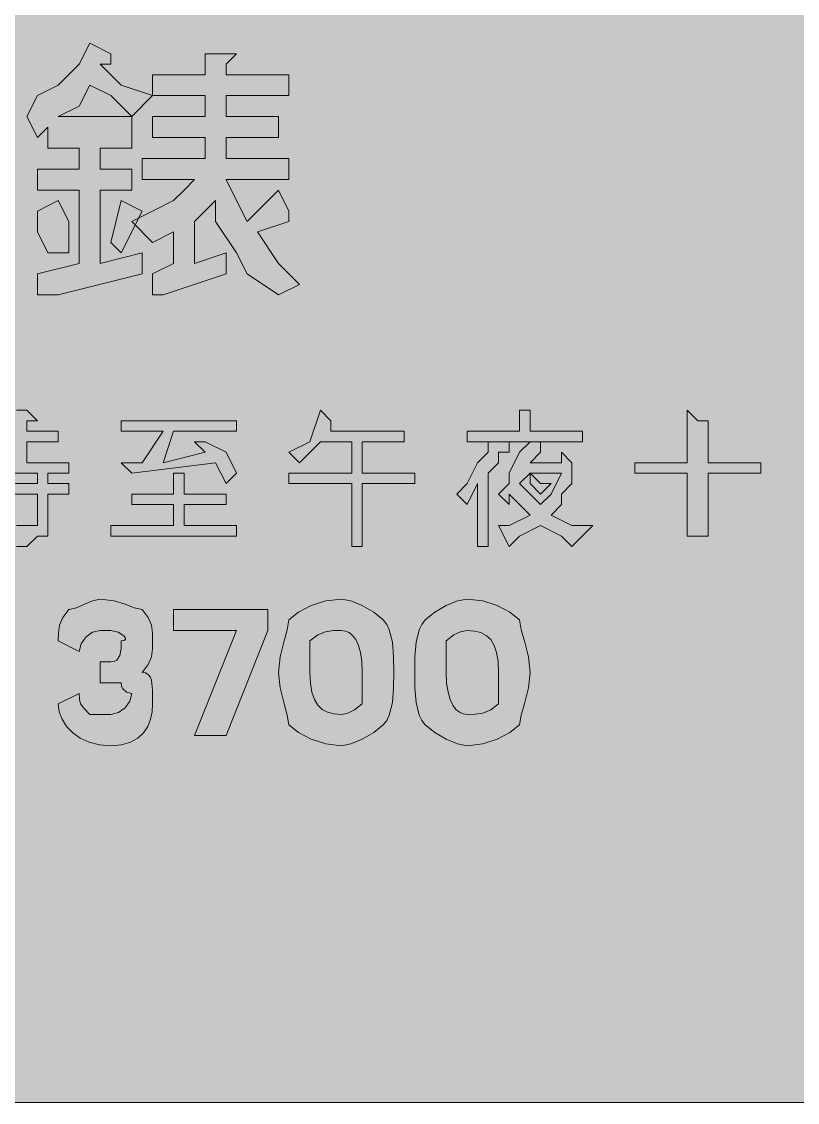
# Model space of a CAD drawing. Header units: metres. Extents: x 9 to 558, y 12 to 259.
# Drawn here: x 365 to 453.8, y 12.2 to 135.9 of the extents above; entities that cross this region are included whole.
import ezdxf

# ---------------------------------------------------------------- set-up
doc = ezdxf.new("R2010")
doc.units = ezdxf.units.M
doc.layers.add('FILL_BLACK_000000', color=7, linetype='Continuous', true_color=0x000000)
doc.layers.add('FILL_YELLOW_FFFF00', color=7, linetype='Continuous', true_color=0xffff00)

msp = doc.modelspace()

# ---------------------------------------------------------------- hatches: boundary and pattern name
at = {"layer": 'FILL_BLACK_000000', "true_color": 0x000000}
h = msp.add_hatch(color=7, dxfattribs=at)
h.dxf.hatch_style = 1
h.paths.add_polyline_path([(374.01, 121.44), (374.01, 119.04), (377.61, 119.04), (377.61, 116.64), (374.01, 116.64), (374.01, 108.24), (378.81, 109.44), (378.81, 107.04), (369.21, 104.64), (368.01, 104.64), (366.81, 104.64), (366.81, 107.04), (371.61, 108.24), (371.61, 116.64), (366.81, 116.64), (366.81, 119.04), (371.61, 119.04), (371.61, 121.44), (368.01, 121.44), (368.01, 123.84), (366.81, 122.64), (365.61, 125.04), (366.81, 127.44), (369.21, 128.64), (371.61, 131.04), (372.81, 133.44), (375.21, 132.24), (375.21, 131.04), (374.01, 131.04), (376.41, 128.64), (380.01, 127.44), (377.61, 125.04), (377.61, 121.44), (374.01, 121.44)])
h.paths.add_polyline_path([(375.21, 127.44), (372.81, 128.64), (371.61, 126.24), (369.21, 125.04), (377.61, 125.04), (375.21, 127.44)], flags=16)
h = msp.add_hatch(color=7, dxfattribs=at)
h.dxf.hatch_style = 1
h.paths.add_polyline_path([(386.01, 129.84), (386.01, 132.24), (388.41, 132.24), (389.61, 132.24), (388.41, 131.04), (388.41, 129.84), (395.61, 129.84), (395.61, 127.44), (388.41, 127.44), (388.41, 125.04), (394.41, 125.04), (394.41, 122.64), (388.41, 122.64), (388.41, 120.24), (395.61, 120.24), (395.61, 117.84), (388.41, 117.84), (389.61, 115.44), (390.81, 113.04), (394.41, 116.64), (395.61, 114.24), (395.61, 113.04), (392.01, 111.84), (394.41, 108.24), (396.81, 105.84), (394.41, 104.64), (390.81, 107.04), (389.61, 109.44), (387.21, 113.04), (387.21, 115.44), (384.81, 113.04), (384.81, 108.24), (388.41, 109.44), (388.41, 107.04), (381.21, 104.64), (380.01, 104.64), (380.01, 107.04), (382.41, 108.24), (382.41, 111.84), (380.01, 110.64), (377.61, 113.04), (380.01, 114.24), (382.41, 115.44), (383.61, 116.64), (384.81, 117.84), (378.81, 117.84), (378.81, 120.24), (386.01, 120.24), (386.01, 122.64), (380.01, 122.64), (380.01, 125.04), (386.01, 125.04), (386.01, 127.44), (380.01, 127.44), (380.01, 129.84), (386.01, 129.84)])
h = msp.add_hatch(color=7, dxfattribs=at)
h.dxf.hatch_style = 1
h.paths.add_polyline_path([(370.41, 113.04), (370.41, 109.44), (368.01, 109.44), (366.81, 111.84), (366.81, 114.24), (369.21, 115.44), (370.41, 113.04)])
h = msp.add_hatch(color=7, dxfattribs=at)
h.dxf.hatch_style = 1
h.paths.add_polyline_path([(376.41, 115.44), (378.81, 114.24), (376.41, 109.44), (375.21, 110.64), (376.41, 115.44)])
h = msp.add_hatch(color=7, dxfattribs=at)
h.dxf.hatch_style = 1
h.paths.add_polyline_path([(364.41, 87.84), (362.01, 87.84), (362.01, 89.04), (364.41, 89.04), (364.41, 91.44), (365.61, 91.44), (366.81, 90.24), (365.61, 90.24), (365.61, 89.04), (369.21, 89.04), (369.21, 87.84), (365.61, 87.84), (365.61, 85.44), (370.41, 85.44), (370.41, 84.24), (368.01, 84.24), (368.01, 83.04), (370.41, 83.04), (370.41, 81.84), (368.01, 81.84), (368.01, 78.24), (368.01, 77.04), (366.81, 77.04), (365.61, 75.84), (364.41, 75.84), (364.41, 78.24), (365.61, 78.24), (366.81, 78.24), (366.81, 81.84), (360.81, 81.84), (360.81, 83.04), (366.81, 83.04), (366.81, 84.24), (360.81, 84.24), (360.81, 85.44), (364.41, 85.44), (364.41, 87.84)])
h = msp.add_hatch(color=7, dxfattribs=at)
h.dxf.hatch_style = 1
h.paths.add_polyline_path([(408.81, 89.04), (408.81, 87.84), (404.01, 87.84), (404.01, 84.24), (410.01, 84.24), (410.01, 83.04), (404.01, 83.04), (404.01, 75.84), (402.81, 75.84), (402.81, 83.04), (395.61, 83.04), (395.61, 84.24), (402.81, 84.24), (402.81, 87.84), (399.21, 87.84), (396.81, 85.44), (395.61, 86.64), (398.01, 87.84), (399.21, 91.44), (400.41, 90.24), (400.41, 89.04), (408.81, 89.04)])
h = msp.add_hatch(color=7, dxfattribs=at)
h.dxf.hatch_style = 1
h.paths.add_polyline_path([(422.01, 89.04), (422.01, 91.44), (423.21, 91.44), (423.21, 90.24), (423.21, 89.04), (429.21, 89.04), (429.21, 87.84), (416.01, 87.84), (416.01, 89.04), (422.01, 89.04)])
h = msp.add_hatch(color=7, dxfattribs=at)
h.dxf.hatch_style = 1
h.paths.add_polyline_path([(443.61, 90.24), (443.61, 85.44), (449.61, 85.44), (449.61, 84.24), (443.61, 84.24), (443.61, 77.04), (441.21, 77.04), (441.21, 84.24), (435.21, 84.24), (435.21, 85.44), (441.21, 85.44), (441.21, 91.44), (442.41, 90.24), (443.61, 90.24)])
h = msp.add_hatch(color=7, dxfattribs=at)
h.dxf.hatch_style = 1
h.paths.add_polyline_path([(376.41, 90.24), (389.61, 90.24), (389.61, 89.04), (382.41, 89.04), (381.21, 85.44), (386.01, 86.64), (384.81, 87.84), (386.01, 87.84), (388.41, 86.64), (389.61, 84.24), (388.41, 83.04), (387.21, 85.44), (377.61, 84.24), (376.41, 85.44), (378.81, 85.44), (381.21, 89.04), (376.41, 89.04), (376.41, 90.24)])
h = msp.add_hatch(color=7, dxfattribs=at)
h.dxf.hatch_style = 1
h.paths.add_polyline_path([(420.81, 86.64), (419.61, 86.64), (419.61, 85.44), (418.41, 84.24), (418.41, 75.84), (417.21, 75.84), (417.21, 83.04), (416.01, 80.64), (414.81, 81.84), (416.01, 83.04), (417.21, 85.44), (418.41, 86.64), (418.41, 87.84), (420.81, 87.84), (420.81, 86.64)])
h = msp.add_hatch(color=7, dxfattribs=at)
h.dxf.hatch_style = 1
h.paths.add_polyline_path([(426.81, 85.44), (426.81, 86.64), (428.01, 85.44), (428.01, 83.04), (426.81, 81.84), (426.81, 80.64), (425.61, 79.44), (428.01, 78.24), (430.41, 78.24), (428.01, 75.84), (426.81, 77.04), (424.41, 78.24), (422.01, 77.04), (420.81, 75.84), (419.61, 78.24), (420.81, 78.24), (423.21, 79.44), (420.81, 81.84), (420.81, 80.64), (419.61, 81.84), (420.81, 83.04), (420.81, 84.24), (422.01, 86.64), (423.21, 87.84), (424.41, 87.84), (424.41, 86.64), (423.21, 85.44), (426.81, 85.44)])
h.paths.add_polyline_path([(425.61, 81.84), (426.81, 84.24), (423.21, 84.24), (422.01, 83.04), (423.21, 81.84), (424.41, 80.64), (425.61, 81.84)], flags=16)
h = msp.add_hatch(color=7, dxfattribs=at)
h.dxf.hatch_style = 1
h.paths.add_polyline_path([(375.21, 78.24), (382.41, 78.24), (382.41, 80.64), (377.61, 80.64), (377.61, 81.84), (382.41, 81.84), (382.41, 84.24), (383.61, 84.24), (383.61, 83.04), (383.61, 81.84), (388.41, 81.84), (388.41, 80.64), (383.61, 80.64), (383.61, 78.24), (389.61, 78.24), (389.61, 77.04), (375.21, 77.04), (375.21, 78.24)])
h = msp.add_hatch(color=7, dxfattribs=at)
h.dxf.hatch_style = 1
h.paths.add_polyline_path([(425.61, 83.04), (424.41, 81.84), (423.21, 83.04), (423.21, 84.24), (424.41, 83.04), (425.61, 83.04)])
h = msp.add_hatch(color=7, dxfattribs=at)
h.dxf.hatch_style = 1
h.paths.add_polyline_path([(373.92, 53.15), (372.75, 53.45), (371.73, 53.93), (370.86, 54.54), (370.16, 55.27), (369.64, 56.08), (369.32, 56.94), (369.21, 57.84), (371.61, 59.04), (371.63, 58.33), (371.76, 57.84), (372.12, 57.35), (372.81, 56.64), (375.21, 56.64), (376.09, 56.85), (376.86, 57.39), (377.4, 58.16), (377.61, 59.04), (377.01, 59.19), (376.6, 59.55), (376.46, 59.84), (376.41, 60.24), (375.21, 60.24), (374.01, 60.24), (374.01, 62.64), (375.21, 62.64), (375.61, 62.69), (375.9, 62.85), (376.26, 63.39), (376.39, 64.16), (376.41, 65.04), (376.75, 65.09), (376.9, 65.23), (376.87, 65.42), (376.71, 65.64), (376.07, 66.05), (375.21, 66.24), (374.01, 66.24), (373.13, 66.03), (372.36, 65.49), (371.82, 64.72), (371.61, 63.84), (369.21, 65.04), (369.23, 65.94), (369.36, 66.84), (369.72, 67.74), (370.41, 68.64), (371.31, 68.83), (372.21, 69.24), (373.11, 69.65), (374.01, 69.84), (375.6, 69.65), (376.86, 69.24), (377.89, 68.83), (378.81, 68.64), (379.5, 67.74), (379.86, 66.84), (379.99, 65.94), (380.01, 65.04), (379.99, 64.14), (379.86, 63.24), (379.5, 62.34), (378.81, 61.44), (379.21, 61.38), (379.5, 61.21), (379.72, 60.93), (379.86, 60.54), (379.99, 59.41), (380.01, 57.84), (379.95, 56.94), (379.77, 56.08), (379.44, 55.27), (378.96, 54.54), (378.31, 53.93), (377.48, 53.45), (376.45, 53.15), (375.21, 53.04), (373.92, 53.15)])
h = msp.add_hatch(color=7, dxfattribs=at)
h.dxf.hatch_style = 1
h.paths.add_polyline_path([(407.46, 57.99), (407.1, 56.55), (406.81, 55.94), (406.41, 55.44), (405.32, 54.56), (404.01, 53.79), (402.7, 53.25), (401.61, 53.04), (399.83, 53.25), (398.16, 53.79), (396.72, 54.56), (395.61, 55.44), (395.42, 56.55), (395.01, 57.99), (394.6, 59.66), (394.41, 61.44), (394.6, 63.22), (395.01, 64.89), (395.42, 66.33), (395.61, 67.44), (396.72, 68.32), (398.16, 69.09), (399.83, 69.63), (401.61, 69.84), (402.7, 69.63), (404.01, 69.09), (405.32, 68.32), (406.41, 67.44), (406.81, 66.94), (407.1, 66.33), (407.46, 64.89), (407.59, 63.22), (407.61, 61.44), (407.59, 59.66), (407.46, 57.99)])
h.paths.add_polyline_path([(403.8, 63.71), (403.57, 64.54), (403.26, 65.19), (402.9, 65.67), (402.49, 66), (402.06, 66.18), (401.61, 66.24), (400.71, 66.22), (399.81, 66.09), (398.91, 65.73), (398.01, 65.04), (398.01, 61.44), (398.07, 60.2), (398.23, 59.17), (398.52, 58.34), (398.91, 57.69), (399.42, 57.21), (400.03, 56.88), (400.77, 56.7), (401.61, 56.64), (402.36, 56.79), (403.13, 57.15), (404.01, 57.84), (404.01, 61.44), (403.96, 62.68), (403.8, 63.71)], flags=16)
h = msp.add_hatch(color=7, dxfattribs=at)
h.dxf.hatch_style = 1
h.paths.add_polyline_path([(422.61, 57.99), (422.2, 56.55), (422.01, 55.44), (420.9, 54.56), (419.46, 53.79), (417.79, 53.25), (416.01, 53.04), (414.92, 53.25), (413.61, 53.79), (412.3, 54.56), (411.21, 55.44), (410.81, 55.94), (410.52, 56.55), (410.16, 57.99), (410.03, 59.66), (410.01, 61.44), (410.03, 63.22), (410.16, 64.89), (410.52, 66.33), (410.81, 66.94), (411.21, 67.44), (412.3, 68.32), (413.61, 69.09), (414.92, 69.63), (416.01, 69.84), (417.79, 69.63), (419.46, 69.09), (420.9, 68.32), (422.01, 67.44), (422.2, 66.33), (422.61, 64.89), (423.02, 63.22), (423.21, 61.44), (423.02, 59.66), (422.61, 57.99)])
h.paths.add_polyline_path([(419.38, 63.71), (419.1, 64.54), (418.71, 65.19), (418.2, 65.67), (417.58, 66), (416.85, 66.18), (416.01, 66.24), (415.26, 66.09), (414.49, 65.73), (413.61, 65.04), (413.61, 61.44), (413.66, 60.2), (413.82, 59.17), (414.05, 58.34), (414.36, 57.69), (414.72, 57.21), (415.13, 56.88), (415.56, 56.7), (416.01, 56.64), (416.91, 56.66), (417.81, 56.79), (418.71, 57.15), (419.61, 57.84), (419.61, 61.44), (419.55, 62.68), (419.38, 63.71)], flags=16)
h = msp.add_hatch(color=7, dxfattribs=at)
h.dxf.hatch_style = 1
h.paths.add_polyline_path([(389.61, 66.24), (382.41, 66.24), (382.41, 68.64), (393.21, 68.64), (393.21, 66.24), (388.41, 54.24), (384.81, 54.24), (389.61, 66.24)])
at = {"layer": 'FILL_YELLOW_FFFF00', "true_color": 0xffff00}
h = msp.add_hatch(color=7, dxfattribs=at)
h.dxf.hatch_style = 1
h.paths.add_polyline_path([(552.02, 259.42), (553.41, 259.29), (554.8, 258.93), (556.41, 258.24), (557.1, 256.63), (557.46, 255.24), (557.59, 253.85), (557.61, 252.24), (557.61, 19.44), (557.61, 15.84), (557.01, 15.09), (556.6, 14.32), (556.41, 13.44), (554.8, 12.75), (553.41, 12.39), (552.02, 12.26), (550.41, 12.24), (16.41, 12.24), (14.01, 12.24), (13.13, 12.43), (12.36, 12.84), (11.61, 13.44), (10.22, 15.05), (9.8, 15.76), (9.51, 16.44), (9.25, 17.83), (9.21, 19.44), (9.21, 252.24), (9.21, 255.84), (9.61, 255.89), (9.92, 256.05), (10.41, 256.59), (10.9, 257.36), (11.61, 258.24), (12.36, 258.84), (13.13, 259.25), (14.01, 259.44), (16.41, 259.44), (550.41, 259.44), (552.02, 259.42)])

# ---------------------------------------------------------------- linework, layer by layer
at = {"layer": 'FILL_BLACK_000000', "lineweight": 0, "true_color": 0x000000}
for points in [[(374.01, 121.44), (374.01, 119.04), (377.61, 119.04), (377.61, 116.64), (374.01, 116.64), (374.01, 108.24), (378.81, 109.44), (378.81, 107.04), (369.21, 104.64), (368.01, 104.64), (366.81, 104.64), (366.81, 107.04), (371.61, 108.24), (371.61, 116.64), (366.81, 116.64), (366.81, 119.04), (371.61, 119.04), (371.61, 121.44), (368.01, 121.44), (368.01, 123.84), (366.81, 122.64), (365.61, 125.04), (366.81, 127.44), (369.21, 128.64), (371.61, 131.04), (372.81, 133.44), (375.21, 132.24), (375.21, 131.04), (374.01, 131.04), (376.41, 128.64), (380.01, 127.44), (377.61, 125.04), (377.61, 121.44)], [(386.01, 129.84), (386.01, 132.24), (388.41, 132.24), (389.61, 132.24), (388.41, 131.04), (388.41, 129.84), (395.61, 129.84), (395.61, 127.44), (388.41, 127.44), (388.41, 125.04), (394.41, 125.04), (394.41, 122.64), (388.41, 122.64), (388.41, 120.24), (395.61, 120.24), (395.61, 117.84), (388.41, 117.84), (389.61, 115.44), (390.81, 113.04), (394.41, 116.64), (395.61, 114.24), (395.61, 113.04), (392.01, 111.84), (394.41, 108.24), (396.81, 105.84), (394.41, 104.64), (390.81, 107.04), (389.61, 109.44), (387.21, 113.04), (387.21, 115.44), (384.81, 113.04), (384.81, 108.24), (388.41, 109.44), (388.41, 107.04), (381.21, 104.64), (380.01, 104.64), (380.01, 107.04), (382.41, 108.24), (382.41, 111.84), (380.01, 110.64), (377.61, 113.04), (380.01, 114.24), (382.41, 115.44), (383.61, 116.64), (384.81, 117.84), (378.81, 117.84), (378.81, 120.24), (386.01, 120.24), (386.01, 122.64), (380.01, 122.64), (380.01, 125.04), (386.01, 125.04), (386.01, 127.44), (380.01, 127.44), (380.01, 129.84)], [(375.21, 127.44), (372.81, 128.64), (371.61, 126.24), (369.21, 125.04), (377.61, 125.04)], [(370.41, 113.04), (370.41, 109.44), (368.01, 109.44), (366.81, 111.84), (366.81, 114.24), (369.21, 115.44)], [(376.41, 115.44), (378.81, 114.24), (376.41, 109.44), (375.21, 110.64)], [(408.81, 89.04), (408.81, 87.84), (404.01, 87.84), (404.01, 84.24), (410.01, 84.24), (410.01, 83.04), (404.01, 83.04), (404.01, 75.84), (402.81, 75.84), (402.81, 83.04), (395.61, 83.04), (395.61, 84.24), (402.81, 84.24), (402.81, 87.84), (399.21, 87.84), (396.81, 85.44), (395.61, 86.64), (398.01, 87.84), (399.21, 91.44), (400.41, 90.24), (400.41, 89.04)], [(422.01, 89.04), (422.01, 91.44), (423.21, 91.44), (423.21, 90.24), (423.21, 89.04), (429.21, 89.04), (429.21, 87.84), (416.01, 87.84), (416.01, 89.04)], [(443.61, 90.24), (443.61, 85.44), (449.61, 85.44), (449.61, 84.24), (443.61, 84.24), (443.61, 77.04), (441.21, 77.04), (441.21, 84.24), (435.21, 84.24), (435.21, 85.44), (441.21, 85.44), (441.21, 91.44), (442.41, 90.24)], [(376.41, 90.24), (389.61, 90.24), (389.61, 89.04), (382.41, 89.04), (381.21, 85.44), (386.01, 86.64), (384.81, 87.84), (386.01, 87.84), (388.41, 86.64), (389.61, 84.24), (388.41, 83.04), (387.21, 85.44), (377.61, 84.24), (376.41, 85.44), (378.81, 85.44), (381.21, 89.04), (376.41, 89.04)], [(420.81, 86.64), (419.61, 86.64), (419.61, 85.44), (418.41, 84.24), (418.41, 75.84), (417.21, 75.84), (417.21, 83.04), (416.01, 80.64), (414.81, 81.84), (416.01, 83.04), (417.21, 85.44), (418.41, 86.64), (418.41, 87.84), (420.81, 87.84)], [(426.81, 85.44), (426.81, 86.64), (428.01, 85.44), (428.01, 83.04), (426.81, 81.84), (426.81, 80.64), (425.61, 79.44), (428.01, 78.24), (430.41, 78.24), (428.01, 75.84), (426.81, 77.04), (424.41, 78.24), (422.01, 77.04), (420.81, 75.84), (419.61, 78.24), (420.81, 78.24), (423.21, 79.44), (420.81, 81.84), (420.81, 80.64), (419.61, 81.84), (420.81, 83.04), (420.81, 84.24), (422.01, 86.64), (423.21, 87.84), (424.41, 87.84), (424.41, 86.64), (423.21, 85.44)], [(375.21, 78.24), (382.41, 78.24), (382.41, 80.64), (377.61, 80.64), (377.61, 81.84), (382.41, 81.84), (382.41, 84.24), (383.61, 84.24), (383.61, 83.04), (383.61, 81.84), (388.41, 81.84), (388.41, 80.64), (383.61, 80.64), (383.61, 78.24), (389.61, 78.24), (389.61, 77.04), (375.21, 77.04)], [(425.61, 81.84), (426.81, 84.24), (423.21, 84.24), (422.01, 83.04), (423.21, 81.84), (424.41, 80.64)], [(425.61, 83.04), (424.41, 81.84), (423.21, 83.04), (423.21, 84.24), (424.41, 83.04)], [(373.92, 53.15), (372.75, 53.45), (371.73, 53.93), (370.86, 54.54), (370.16, 55.27), (369.64, 56.08), (369.32, 56.94), (369.21, 57.84), (371.61, 59.04), (371.63, 58.33), (371.76, 57.84), (372.12, 57.35), (372.81, 56.64), (375.21, 56.64), (376.09, 56.85), (376.86, 57.39), (377.4, 58.16), (377.61, 59.04), (377.01, 59.19), (376.6, 59.55), (376.46, 59.84), (376.41, 60.24), (375.21, 60.24), (374.01, 60.24), (374.01, 62.64), (375.21, 62.64), (375.61, 62.69), (375.9, 62.85), (376.26, 63.39), (376.39, 64.16), (376.41, 65.04), (376.75, 65.09), (376.9, 65.23), (376.87, 65.42), (376.71, 65.64), (376.07, 66.05), (375.21, 66.24), (374.01, 66.24), (373.13, 66.03), (372.36, 65.49), (371.82, 64.72), (371.61, 63.84), (369.21, 65.04), (369.23, 65.94), (369.36, 66.84), (369.72, 67.74), (370.41, 68.64), (371.31, 68.83), (372.21, 69.24), (373.11, 69.65), (374.01, 69.84), (375.6, 69.65), (376.86, 69.24), (377.89, 68.83), (378.81, 68.64), (379.5, 67.74), (379.86, 66.84), (379.99, 65.94), (380.01, 65.04), (379.99, 64.14), (379.86, 63.24), (379.5, 62.34), (378.81, 61.44), (379.21, 61.38), (379.5, 61.21), (379.72, 60.93), (379.86, 60.54), (379.99, 59.41), (380.01, 57.84), (379.95, 56.94), (379.77, 56.08), (379.44, 55.27), (378.96, 54.54), (378.31, 53.93), (377.48, 53.45), (376.45, 53.15), (375.21, 53.04)], [(407.46, 57.99), (407.1, 56.55), (406.81, 55.94), (406.41, 55.44), (405.32, 54.56), (404.01, 53.79), (402.7, 53.25), (401.61, 53.04), (399.83, 53.25), (398.16, 53.79), (396.72, 54.56), (395.61, 55.44), (395.42, 56.55), (395.01, 57.99), (394.6, 59.66), (394.41, 61.44), (394.6, 63.22), (395.01, 64.89), (395.42, 66.33), (395.61, 67.44), (396.72, 68.32), (398.16, 69.09), (399.83, 69.63), (401.61, 69.84), (402.7, 69.63), (404.01, 69.09), (405.32, 68.32), (406.41, 67.44), (406.81, 66.94), (407.1, 66.33), (407.46, 64.89), (407.59, 63.22), (407.61, 61.44), (407.59, 59.66)], [(422.61, 57.99), (422.2, 56.55), (422.01, 55.44), (420.9, 54.56), (419.46, 53.79), (417.79, 53.25), (416.01, 53.04), (414.92, 53.25), (413.61, 53.79), (412.3, 54.56), (411.21, 55.44), (410.81, 55.94), (410.52, 56.55), (410.16, 57.99), (410.03, 59.66), (410.01, 61.44), (410.03, 63.22), (410.16, 64.89), (410.52, 66.33), (410.81, 66.94), (411.21, 67.44), (412.3, 68.32), (413.61, 69.09), (414.92, 69.63), (416.01, 69.84), (417.79, 69.63), (419.46, 69.09), (420.9, 68.32), (422.01, 67.44), (422.2, 66.33), (422.61, 64.89), (423.02, 63.22), (423.21, 61.44), (423.02, 59.66)], [(389.61, 66.24), (382.41, 66.24), (382.41, 68.64), (393.21, 68.64), (393.21, 66.24), (388.41, 54.24), (384.81, 54.24)], [(403.8, 63.71), (403.57, 64.54), (403.26, 65.19), (402.9, 65.67), (402.49, 66), (402.06, 66.18), (401.61, 66.24), (400.71, 66.22), (399.81, 66.09), (398.91, 65.73), (398.01, 65.04), (398.01, 61.44), (398.07, 60.2), (398.23, 59.17), (398.52, 58.34), (398.91, 57.69), (399.42, 57.21), (400.03, 56.88), (400.77, 56.7), (401.61, 56.64), (402.36, 56.79), (403.13, 57.15), (404.01, 57.84), (404.01, 61.44), (403.96, 62.68)], [(419.38, 63.71), (419.1, 64.54), (418.71, 65.19), (418.2, 65.67), (417.58, 66), (416.85, 66.18), (416.01, 66.24), (415.26, 66.09), (414.49, 65.73), (413.61, 65.04), (413.61, 61.44), (413.66, 60.2), (413.82, 59.17), (414.05, 58.34), (414.36, 57.69), (414.72, 57.21), (415.13, 56.88), (415.56, 56.7), (416.01, 56.64), (416.91, 56.66), (417.81, 56.79), (418.71, 57.15), (419.61, 57.84), (419.61, 61.44), (419.55, 62.68)]]:
    msp.add_lwpolyline(points, close=True, dxfattribs=at)
for points in [[(364.41, 91.44), (365.61, 91.44), (366.81, 90.24), (365.61, 90.24), (365.61, 89.04), (369.21, 89.04), (369.21, 87.84), (365.61, 87.84), (365.61, 85.44), (370.41, 85.44), (370.41, 84.24), (368.01, 84.24), (368.01, 83.04), (370.41, 83.04), (370.41, 81.84), (368.01, 81.84), (368.01, 78.24), (368.01, 77.04), (366.81, 77.04), (365.61, 75.84), (364.41, 75.84)], [(360.81, 83.04), (366.81, 83.04), (366.81, 84.24), (360.81, 84.24)], [(364.41, 78.24), (365.61, 78.24), (366.81, 78.24), (366.81, 81.84), (360.81, 81.84)]]:
    msp.add_lwpolyline(points, dxfattribs=at)
at = {"layer": 'FILL_YELLOW_FFFF00', "lineweight": 0, "true_color": 0xffff00}
msp.add_lwpolyline([(16.41, 259.44), (550.41, 259.44), (552.02, 259.42), (553.41, 259.29), (554.8, 258.93), (556.41, 258.24), (557.1, 256.63), (557.46, 255.24), (557.59, 253.85), (557.61, 252.24), (557.61, 19.44), (557.61, 15.84), (557.01, 15.09), (556.6, 14.32), (556.41, 13.44), (554.8, 12.75), (553.41, 12.39), (552.02, 12.26), (550.41, 12.24), (16.41, 12.24)], dxfattribs=at)

doc.saveas('drawing.dxf')
